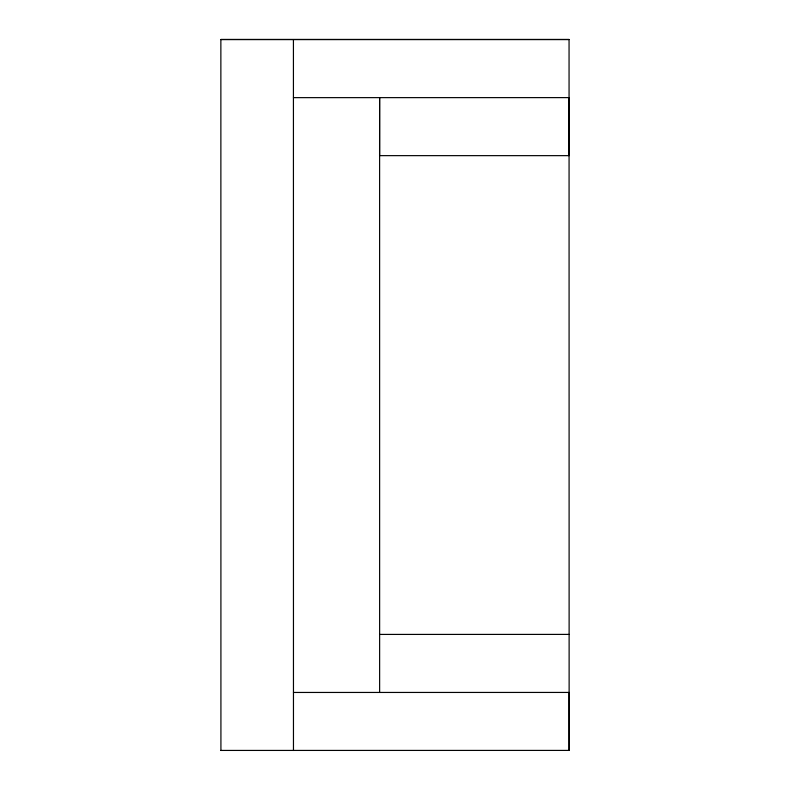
<?xml version="1.0" encoding="UTF-8"?>
<svg xmlns="http://www.w3.org/2000/svg" width="790" height="790" viewBox="0 0 790 790"><rect width="100%" height="100%" fill="white"/><g stroke="black" fill="none" stroke-linecap="round" stroke-linejoin="round"><path stroke-width="1.19" d="M569.057 39.5L220.864 39.51L569.057 39.52L569.136 750.47L569.116 692.435L293.455 692.455M293.436 97.644L569.057 97.614L569.057 155.65L379.585 155.64L379.615 97.624L379.635 692.455M379.625 634.419L569.116 634.4M220.924 750.431L569.126 750.411M293.426 39.579L293.465 750.5M220.864 39.51L220.924 750.5"/></g></svg>
